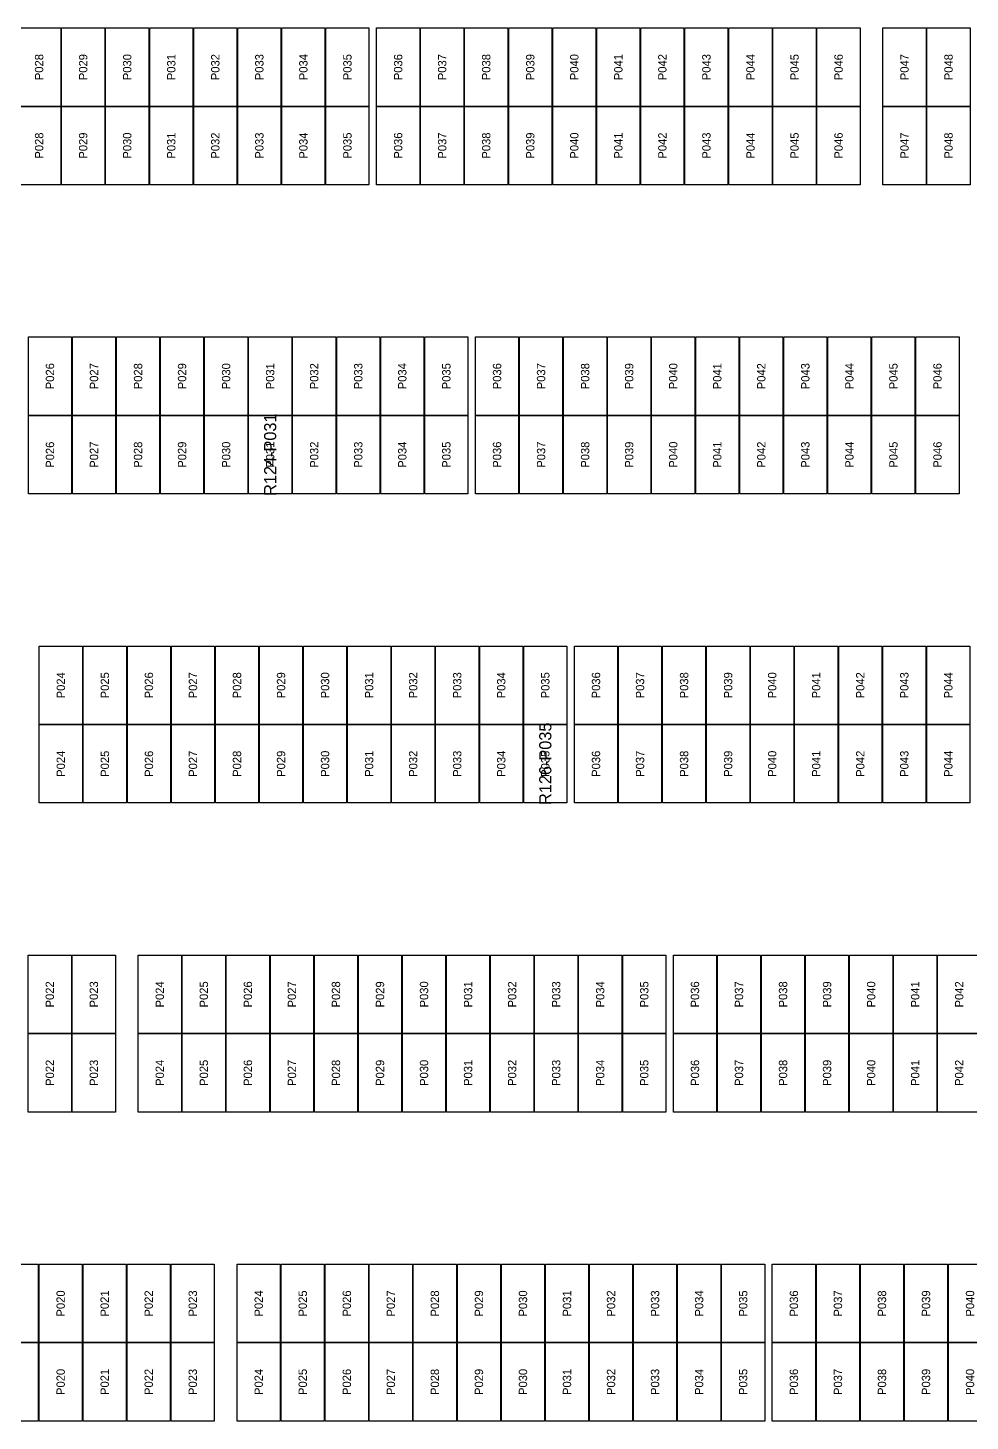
# Model space of a CAD drawing. Extents: x 296295 to 296770, y 651564 to 652121.
# Drawn here: x 296588.35 to 296613.13, y 651596.62 to 651633.25 of the extents above; entities that cross this region are included whole.
import ezdxf
from ezdxf.enums import TextEntityAlignment as Align

# ---------------------------------------------------------------- set-up
doc = ezdxf.new("R2010")
doc.units = 0

msp = doc.modelspace()

# ---------------------------------------------------------------- linework, layer by layer
at = {"layer": 'DEFECTIVE_PANELS'}
for points in [[(296594.156, 651623.062), (296595.29, 651623.062), (296595.29, 651620.999), (296594.156, 651620.999)], [(296601.39, 651614.936), (296602.524, 651614.936), (296602.524, 651612.873), (296601.39, 651612.873)]]:
    msp.add_lwpolyline(points, close=True, dxfattribs=at)
at = {"layer": 'PANELS_MASTER'}
for points in [[(296588.081, 651633.251), (296589.215, 651633.251), (296589.215, 651631.188), (296588.081, 651631.188)], [(296589.239, 651633.251), (296590.373, 651633.251), (296590.373, 651631.188), (296589.239, 651631.188)], [(296590.397, 651633.251), (296591.531, 651633.251), (296591.531, 651631.188), (296590.397, 651631.188)], [(296591.555, 651633.251), (296592.689, 651633.251), (296592.689, 651631.188), (296591.555, 651631.188)], [(296592.713, 651633.251), (296593.847, 651633.251), (296593.847, 651631.188), (296592.713, 651631.188)], [(296593.871, 651633.251), (296595.005, 651633.251), (296595.005, 651631.188), (296593.871, 651631.188)], [(296595.029, 651633.251), (296596.163, 651633.251), (296596.163, 651631.188), (296595.029, 651631.188)], [(296596.187, 651633.251), (296597.321, 651633.251), (296597.321, 651631.188), (296596.187, 651631.188)], [(296597.521, 651633.251), (296598.655, 651633.251), (296598.655, 651631.188), (296597.521, 651631.188)], [(296598.679, 651633.251), (296599.813, 651633.251), (296599.813, 651631.188), (296598.679, 651631.188)], [(296599.837, 651633.251), (296600.971, 651633.251), (296600.971, 651631.188), (296599.837, 651631.188)], [(296600.995, 651633.251), (296602.129, 651633.251), (296602.129, 651631.188), (296600.995, 651631.188)], [(296602.153, 651633.251), (296603.287, 651633.251), (296603.287, 651631.188), (296602.153, 651631.188)], [(296603.311, 651633.251), (296604.445, 651633.251), (296604.445, 651631.188), (296603.311, 651631.188)], [(296604.469, 651633.251), (296605.603, 651633.251), (296605.603, 651631.188), (296604.469, 651631.188)], [(296605.627, 651633.251), (296606.761, 651633.251), (296606.761, 651631.188), (296605.627, 651631.188)], [(296606.785, 651633.251), (296607.919, 651633.251), (296607.919, 651631.188), (296606.785, 651631.188)], [(296607.943, 651633.251), (296609.077, 651633.251), (296609.077, 651631.188), (296607.943, 651631.188)], [(296609.101, 651633.251), (296610.235, 651633.251), (296610.235, 651631.188), (296609.101, 651631.188)], [(296610.835, 651633.251), (296611.969, 651633.251), (296611.969, 651631.188), (296610.835, 651631.188)], [(296611.993, 651633.251), (296613.127, 651633.251), (296613.127, 651631.188), (296611.993, 651631.188)], [(296588.081, 651631.188), (296589.215, 651631.188), (296589.215, 651629.125), (296588.081, 651629.125)], [(296589.239, 651631.188), (296590.373, 651631.188), (296590.373, 651629.125), (296589.239, 651629.125)], [(296590.397, 651631.188), (296591.531, 651631.188), (296591.531, 651629.125), (296590.397, 651629.125)], [(296591.555, 651631.188), (296592.689, 651631.188), (296592.689, 651629.125), (296591.555, 651629.125)], [(296592.713, 651631.188), (296593.847, 651631.188), (296593.847, 651629.125), (296592.713, 651629.125)], [(296593.871, 651631.188), (296595.005, 651631.188), (296595.005, 651629.125), (296593.871, 651629.125)], [(296595.029, 651631.188), (296596.163, 651631.188), (296596.163, 651629.125), (296595.029, 651629.125)], [(296596.187, 651631.188), (296597.321, 651631.188), (296597.321, 651629.125), (296596.187, 651629.125)], [(296597.521, 651631.188), (296598.655, 651631.188), (296598.655, 651629.125), (296597.521, 651629.125)], [(296598.679, 651631.188), (296599.813, 651631.188), (296599.813, 651629.125), (296598.679, 651629.125)], [(296599.837, 651631.188), (296600.971, 651631.188), (296600.971, 651629.125), (296599.837, 651629.125)], [(296600.995, 651631.188), (296602.129, 651631.188), (296602.129, 651629.125), (296600.995, 651629.125)], [(296602.153, 651631.188), (296603.287, 651631.188), (296603.287, 651629.125), (296602.153, 651629.125)], [(296603.311, 651631.188), (296604.445, 651631.188), (296604.445, 651629.125), (296603.311, 651629.125)], [(296604.469, 651631.188), (296605.603, 651631.188), (296605.603, 651629.125), (296604.469, 651629.125)], [(296605.627, 651631.188), (296606.761, 651631.188), (296606.761, 651629.125), (296605.627, 651629.125)], [(296606.785, 651631.188), (296607.919, 651631.188), (296607.919, 651629.125), (296606.785, 651629.125)], [(296607.943, 651631.188), (296609.077, 651631.188), (296609.077, 651629.125), (296607.943, 651629.125)], [(296609.101, 651631.188), (296610.235, 651631.188), (296610.235, 651629.125), (296609.101, 651629.125)], [(296610.835, 651631.188), (296611.969, 651631.188), (296611.969, 651629.125), (296610.835, 651629.125)], [(296611.993, 651631.188), (296613.127, 651631.188), (296613.127, 651629.125), (296611.993, 651629.125)], [(296588.366, 651625.125), (296589.5, 651625.125), (296589.5, 651623.062), (296588.366, 651623.062)], [(296589.524, 651625.125), (296590.658, 651625.125), (296590.658, 651623.062), (296589.524, 651623.062)], [(296590.682, 651625.125), (296591.816, 651625.125), (296591.816, 651623.062), (296590.682, 651623.062)], [(296591.84, 651625.125), (296592.974, 651625.125), (296592.974, 651623.062), (296591.84, 651623.062)], [(296592.998, 651625.125), (296594.132, 651625.125), (296594.132, 651623.062), (296592.998, 651623.062)], [(296594.156, 651625.125), (296595.29, 651625.125), (296595.29, 651623.062), (296594.156, 651623.062)], [(296595.314, 651625.125), (296596.448, 651625.125), (296596.448, 651623.062), (296595.314, 651623.062)], [(296596.472, 651625.125), (296597.606, 651625.125), (296597.606, 651623.062), (296596.472, 651623.062)], [(296597.63, 651625.125), (296598.764, 651625.125), (296598.764, 651623.062), (296597.63, 651623.062)], [(296598.788, 651625.125), (296599.922, 651625.125), (296599.922, 651623.062), (296598.788, 651623.062)], [(296600.122, 651625.125), (296601.256, 651625.125), (296601.256, 651623.062), (296600.122, 651623.062)], [(296601.28, 651625.125), (296602.414, 651625.125), (296602.414, 651623.062), (296601.28, 651623.062)], [(296602.438, 651625.125), (296603.572, 651625.125), (296603.572, 651623.062), (296602.438, 651623.062)], [(296603.596, 651625.125), (296604.73, 651625.125), (296604.73, 651623.062), (296603.596, 651623.062)], [(296604.754, 651625.125), (296605.888, 651625.125), (296605.888, 651623.062), (296604.754, 651623.062)], [(296605.912, 651625.125), (296607.046, 651625.125), (296607.046, 651623.062), (296605.912, 651623.062)], [(296607.07, 651625.125), (296608.204, 651625.125), (296608.204, 651623.062), (296607.07, 651623.062)], [(296608.228, 651625.125), (296609.362, 651625.125), (296609.362, 651623.062), (296608.228, 651623.062)], [(296609.386, 651625.125), (296610.52, 651625.125), (296610.52, 651623.062), (296609.386, 651623.062)], [(296610.544, 651625.125), (296611.678, 651625.125), (296611.678, 651623.062), (296610.544, 651623.062)], [(296611.702, 651625.125), (296612.836, 651625.125), (296612.836, 651623.062), (296611.702, 651623.062)], [(296588.366, 651623.062), (296589.5, 651623.062), (296589.5, 651620.999), (296588.366, 651620.999)], [(296589.524, 651623.062), (296590.658, 651623.062), (296590.658, 651620.999), (296589.524, 651620.999)], [(296590.682, 651623.062), (296591.816, 651623.062), (296591.816, 651620.999), (296590.682, 651620.999)], [(296591.84, 651623.062), (296592.974, 651623.062), (296592.974, 651620.999), (296591.84, 651620.999)], [(296592.998, 651623.062), (296594.132, 651623.062), (296594.132, 651620.999), (296592.998, 651620.999)], [(296595.314, 651623.062), (296596.448, 651623.062), (296596.448, 651620.999), (296595.314, 651620.999)], [(296596.472, 651623.062), (296597.606, 651623.062), (296597.606, 651620.999), (296596.472, 651620.999)], [(296597.63, 651623.062), (296598.764, 651623.062), (296598.764, 651620.999), (296597.63, 651620.999)], [(296598.788, 651623.062), (296599.922, 651623.062), (296599.922, 651620.999), (296598.788, 651620.999)], [(296600.122, 651623.062), (296601.256, 651623.062), (296601.256, 651620.999), (296600.122, 651620.999)], [(296601.28, 651623.062), (296602.414, 651623.062), (296602.414, 651620.999), (296601.28, 651620.999)], [(296602.438, 651623.062), (296603.572, 651623.062), (296603.572, 651620.999), (296602.438, 651620.999)], [(296603.596, 651623.062), (296604.73, 651623.062), (296604.73, 651620.999), (296603.596, 651620.999)], [(296604.754, 651623.062), (296605.888, 651623.062), (296605.888, 651620.999), (296604.754, 651620.999)], [(296605.912, 651623.062), (296607.046, 651623.062), (296607.046, 651620.999), (296605.912, 651620.999)], [(296607.07, 651623.062), (296608.204, 651623.062), (296608.204, 651620.999), (296607.07, 651620.999)], [(296608.228, 651623.062), (296609.362, 651623.062), (296609.362, 651620.999), (296608.228, 651620.999)], [(296609.386, 651623.062), (296610.52, 651623.062), (296610.52, 651620.999), (296609.386, 651620.999)], [(296610.544, 651623.062), (296611.678, 651623.062), (296611.678, 651620.999), (296610.544, 651620.999)], [(296611.702, 651623.062), (296612.836, 651623.062), (296612.836, 651620.999), (296611.702, 651620.999)], [(296588.652, 651616.999), (296589.786, 651616.999), (296589.786, 651614.936), (296588.652, 651614.936)], [(296589.81, 651616.999), (296590.944, 651616.999), (296590.944, 651614.936), (296589.81, 651614.936)], [(296590.968, 651616.999), (296592.102, 651616.999), (296592.102, 651614.936), (296590.968, 651614.936)], [(296592.126, 651616.999), (296593.26, 651616.999), (296593.26, 651614.936), (296592.126, 651614.936)], [(296593.284, 651616.999), (296594.418, 651616.999), (296594.418, 651614.936), (296593.284, 651614.936)], [(296594.442, 651616.999), (296595.576, 651616.999), (296595.576, 651614.936), (296594.442, 651614.936)], [(296595.6, 651616.999), (296596.734, 651616.999), (296596.734, 651614.936), (296595.6, 651614.936)], [(296596.758, 651616.999), (296597.892, 651616.999), (296597.892, 651614.936), (296596.758, 651614.936)], [(296597.916, 651616.999), (296599.05, 651616.999), (296599.05, 651614.936), (296597.916, 651614.936)], [(296599.074, 651616.999), (296600.208, 651616.999), (296600.208, 651614.936), (296599.074, 651614.936)], [(296600.232, 651616.999), (296601.366, 651616.999), (296601.366, 651614.936), (296600.232, 651614.936)], [(296601.39, 651616.999), (296602.524, 651616.999), (296602.524, 651614.936), (296601.39, 651614.936)], [(296602.724, 651616.999), (296603.858, 651616.999), (296603.858, 651614.936), (296602.724, 651614.936)], [(296603.882, 651616.999), (296605.016, 651616.999), (296605.016, 651614.936), (296603.882, 651614.936)], [(296605.04, 651616.999), (296606.174, 651616.999), (296606.174, 651614.936), (296605.04, 651614.936)], [(296606.198, 651616.999), (296607.332, 651616.999), (296607.332, 651614.936), (296606.198, 651614.936)], [(296607.356, 651616.999), (296608.49, 651616.999), (296608.49, 651614.936), (296607.356, 651614.936)], [(296608.514, 651616.999), (296609.648, 651616.999), (296609.648, 651614.936), (296608.514, 651614.936)], [(296609.672, 651616.999), (296610.806, 651616.999), (296610.806, 651614.936), (296609.672, 651614.936)], [(296610.83, 651616.999), (296611.964, 651616.999), (296611.964, 651614.936), (296610.83, 651614.936)], [(296611.988, 651616.999), (296613.122, 651616.999), (296613.122, 651614.936), (296611.988, 651614.936)], [(296588.652, 651614.936), (296589.786, 651614.936), (296589.786, 651612.873), (296588.652, 651612.873)], [(296589.81, 651614.936), (296590.944, 651614.936), (296590.944, 651612.873), (296589.81, 651612.873)], [(296590.968, 651614.936), (296592.102, 651614.936), (296592.102, 651612.873), (296590.968, 651612.873)], [(296592.126, 651614.936), (296593.26, 651614.936), (296593.26, 651612.873), (296592.126, 651612.873)], [(296593.284, 651614.936), (296594.418, 651614.936), (296594.418, 651612.873), (296593.284, 651612.873)], [(296594.442, 651614.936), (296595.576, 651614.936), (296595.576, 651612.873), (296594.442, 651612.873)], [(296595.6, 651614.936), (296596.734, 651614.936), (296596.734, 651612.873), (296595.6, 651612.873)], [(296596.758, 651614.936), (296597.892, 651614.936), (296597.892, 651612.873), (296596.758, 651612.873)], [(296597.916, 651614.936), (296599.05, 651614.936), (296599.05, 651612.873), (296597.916, 651612.873)], [(296599.074, 651614.936), (296600.208, 651614.936), (296600.208, 651612.873), (296599.074, 651612.873)], [(296600.232, 651614.936), (296601.366, 651614.936), (296601.366, 651612.873), (296600.232, 651612.873)], [(296602.724, 651614.936), (296603.858, 651614.936), (296603.858, 651612.873), (296602.724, 651612.873)], [(296603.882, 651614.936), (296605.016, 651614.936), (296605.016, 651612.873), (296603.882, 651612.873)], [(296605.04, 651614.936), (296606.174, 651614.936), (296606.174, 651612.873), (296605.04, 651612.873)], [(296606.198, 651614.936), (296607.332, 651614.936), (296607.332, 651612.873), (296606.198, 651612.873)], [(296607.356, 651614.936), (296608.49, 651614.936), (296608.49, 651612.873), (296607.356, 651612.873)], [(296608.514, 651614.936), (296609.648, 651614.936), (296609.648, 651612.873), (296608.514, 651612.873)], [(296609.672, 651614.936), (296610.806, 651614.936), (296610.806, 651612.873), (296609.672, 651612.873)], [(296610.83, 651614.936), (296611.964, 651614.936), (296611.964, 651612.873), (296610.83, 651612.873)], [(296611.988, 651614.936), (296613.122, 651614.936), (296613.122, 651612.873), (296611.988, 651612.873)], [(296588.362, 651608.873), (296589.496, 651608.873), (296589.496, 651606.81), (296588.362, 651606.81)], [(296589.52, 651608.873), (296590.654, 651608.873), (296590.654, 651606.81), (296589.52, 651606.81)], [(296591.254, 651608.873), (296592.388, 651608.873), (296592.388, 651606.81), (296591.254, 651606.81)], [(296592.412, 651608.873), (296593.546, 651608.873), (296593.546, 651606.81), (296592.412, 651606.81)], [(296593.57, 651608.873), (296594.704, 651608.873), (296594.704, 651606.81), (296593.57, 651606.81)], [(296594.728, 651608.873), (296595.862, 651608.873), (296595.862, 651606.81), (296594.728, 651606.81)], [(296595.886, 651608.873), (296597.02, 651608.873), (296597.02, 651606.81), (296595.886, 651606.81)], [(296597.044, 651608.873), (296598.178, 651608.873), (296598.178, 651606.81), (296597.044, 651606.81)], [(296598.202, 651608.873), (296599.336, 651608.873), (296599.336, 651606.81), (296598.202, 651606.81)], [(296599.36, 651608.873), (296600.494, 651608.873), (296600.494, 651606.81), (296599.36, 651606.81)], [(296600.518, 651608.873), (296601.652, 651608.873), (296601.652, 651606.81), (296600.518, 651606.81)], [(296601.676, 651608.873), (296602.81, 651608.873), (296602.81, 651606.81), (296601.676, 651606.81)], [(296602.834, 651608.873), (296603.968, 651608.873), (296603.968, 651606.81), (296602.834, 651606.81)], [(296603.992, 651608.873), (296605.126, 651608.873), (296605.126, 651606.81), (296603.992, 651606.81)], [(296605.326, 651608.873), (296606.46, 651608.873), (296606.46, 651606.81), (296605.326, 651606.81)], [(296606.484, 651608.873), (296607.618, 651608.873), (296607.618, 651606.81), (296606.484, 651606.81)], [(296607.642, 651608.873), (296608.776, 651608.873), (296608.776, 651606.81), (296607.642, 651606.81)], [(296608.8, 651608.873), (296609.934, 651608.873), (296609.934, 651606.81), (296608.8, 651606.81)], [(296609.958, 651608.873), (296611.092, 651608.873), (296611.092, 651606.81), (296609.958, 651606.81)], [(296611.116, 651608.873), (296612.25, 651608.873), (296612.25, 651606.81), (296611.116, 651606.81)], [(296612.274, 651608.873), (296613.408, 651608.873), (296613.408, 651606.81), (296612.274, 651606.81)], [(296588.362, 651606.81), (296589.496, 651606.81), (296589.496, 651604.747), (296588.362, 651604.747)], [(296589.52, 651606.81), (296590.654, 651606.81), (296590.654, 651604.747), (296589.52, 651604.747)], [(296591.254, 651606.81), (296592.388, 651606.81), (296592.388, 651604.747), (296591.254, 651604.747)], [(296592.412, 651606.81), (296593.546, 651606.81), (296593.546, 651604.747), (296592.412, 651604.747)], [(296593.57, 651606.81), (296594.704, 651606.81), (296594.704, 651604.747), (296593.57, 651604.747)], [(296594.728, 651606.81), (296595.862, 651606.81), (296595.862, 651604.747), (296594.728, 651604.747)], [(296595.886, 651606.81), (296597.02, 651606.81), (296597.02, 651604.747), (296595.886, 651604.747)], [(296597.044, 651606.81), (296598.178, 651606.81), (296598.178, 651604.747), (296597.044, 651604.747)], [(296598.202, 651606.81), (296599.336, 651606.81), (296599.336, 651604.747), (296598.202, 651604.747)], [(296599.36, 651606.81), (296600.494, 651606.81), (296600.494, 651604.747), (296599.36, 651604.747)], [(296600.518, 651606.81), (296601.652, 651606.81), (296601.652, 651604.747), (296600.518, 651604.747)], [(296601.676, 651606.81), (296602.81, 651606.81), (296602.81, 651604.747), (296601.676, 651604.747)], [(296602.834, 651606.81), (296603.968, 651606.81), (296603.968, 651604.747), (296602.834, 651604.747)], [(296603.992, 651606.81), (296605.126, 651606.81), (296605.126, 651604.747), (296603.992, 651604.747)], [(296605.326, 651606.81), (296606.46, 651606.81), (296606.46, 651604.747), (296605.326, 651604.747)], [(296606.484, 651606.81), (296607.618, 651606.81), (296607.618, 651604.747), (296606.484, 651604.747)], [(296607.642, 651606.81), (296608.776, 651606.81), (296608.776, 651604.747), (296607.642, 651604.747)], [(296608.8, 651606.81), (296609.934, 651606.81), (296609.934, 651604.747), (296608.8, 651604.747)], [(296609.958, 651606.81), (296611.092, 651606.81), (296611.092, 651604.747), (296609.958, 651604.747)], [(296611.116, 651606.81), (296612.25, 651606.81), (296612.25, 651604.747), (296611.116, 651604.747)], [(296612.274, 651606.81), (296613.408, 651606.81), (296613.408, 651604.747), (296612.274, 651604.747)], [(296587.489, 651600.747), (296588.623, 651600.747), (296588.623, 651598.684), (296587.489, 651598.684)], [(296588.647, 651600.747), (296589.781, 651600.747), (296589.781, 651598.684), (296588.647, 651598.684)], [(296589.805, 651600.747), (296590.939, 651600.747), (296590.939, 651598.684), (296589.805, 651598.684)], [(296590.963, 651600.747), (296592.097, 651600.747), (296592.097, 651598.684), (296590.963, 651598.684)], [(296592.121, 651600.747), (296593.255, 651600.747), (296593.255, 651598.684), (296592.121, 651598.684)], [(296593.855, 651600.747), (296594.989, 651600.747), (296594.989, 651598.684), (296593.855, 651598.684)], [(296595.013, 651600.747), (296596.147, 651600.747), (296596.147, 651598.684), (296595.013, 651598.684)], [(296596.171, 651600.747), (296597.305, 651600.747), (296597.305, 651598.684), (296596.171, 651598.684)], [(296597.329, 651600.747), (296598.463, 651600.747), (296598.463, 651598.684), (296597.329, 651598.684)], [(296598.487, 651600.747), (296599.621, 651600.747), (296599.621, 651598.684), (296598.487, 651598.684)], [(296599.645, 651600.747), (296600.779, 651600.747), (296600.779, 651598.684), (296599.645, 651598.684)], [(296600.803, 651600.747), (296601.937, 651600.747), (296601.937, 651598.684), (296600.803, 651598.684)], [(296601.961, 651600.747), (296603.095, 651600.747), (296603.095, 651598.684), (296601.961, 651598.684)], [(296603.119, 651600.747), (296604.253, 651600.747), (296604.253, 651598.684), (296603.119, 651598.684)], [(296604.277, 651600.747), (296605.411, 651600.747), (296605.411, 651598.684), (296604.277, 651598.684)], [(296605.435, 651600.747), (296606.569, 651600.747), (296606.569, 651598.684), (296605.435, 651598.684)], [(296606.593, 651600.747), (296607.727, 651600.747), (296607.727, 651598.684), (296606.593, 651598.684)], [(296607.927, 651600.747), (296609.061, 651600.747), (296609.061, 651598.684), (296607.927, 651598.684)], [(296609.085, 651600.747), (296610.219, 651600.747), (296610.219, 651598.684), (296609.085, 651598.684)], [(296610.243, 651600.747), (296611.377, 651600.747), (296611.377, 651598.684), (296610.243, 651598.684)], [(296611.401, 651600.747), (296612.535, 651600.747), (296612.535, 651598.684), (296611.401, 651598.684)], [(296612.559, 651600.747), (296613.693, 651600.747), (296613.693, 651598.684), (296612.559, 651598.684)], [(296587.489, 651598.684), (296588.623, 651598.684), (296588.623, 651596.621), (296587.489, 651596.621)], [(296588.647, 651598.684), (296589.781, 651598.684), (296589.781, 651596.621), (296588.647, 651596.621)], [(296589.805, 651598.684), (296590.939, 651598.684), (296590.939, 651596.621), (296589.805, 651596.621)], [(296590.963, 651598.684), (296592.097, 651598.684), (296592.097, 651596.621), (296590.963, 651596.621)], [(296592.121, 651598.684), (296593.255, 651598.684), (296593.255, 651596.621), (296592.121, 651596.621)], [(296593.855, 651598.684), (296594.989, 651598.684), (296594.989, 651596.621), (296593.855, 651596.621)], [(296595.013, 651598.684), (296596.147, 651598.684), (296596.147, 651596.621), (296595.013, 651596.621)], [(296596.171, 651598.684), (296597.305, 651598.684), (296597.305, 651596.621), (296596.171, 651596.621)], [(296597.329, 651598.684), (296598.463, 651598.684), (296598.463, 651596.621), (296597.329, 651596.621)], [(296598.487, 651598.684), (296599.621, 651598.684), (296599.621, 651596.621), (296598.487, 651596.621)], [(296599.645, 651598.684), (296600.779, 651598.684), (296600.779, 651596.621), (296599.645, 651596.621)], [(296600.803, 651598.684), (296601.937, 651598.684), (296601.937, 651596.621), (296600.803, 651596.621)], [(296601.961, 651598.684), (296603.095, 651598.684), (296603.095, 651596.621), (296601.961, 651596.621)], [(296603.119, 651598.684), (296604.253, 651598.684), (296604.253, 651596.621), (296603.119, 651596.621)], [(296604.277, 651598.684), (296605.411, 651598.684), (296605.411, 651596.621), (296604.277, 651596.621)], [(296605.435, 651598.684), (296606.569, 651598.684), (296606.569, 651596.621), (296605.435, 651596.621)], [(296606.593, 651598.684), (296607.727, 651598.684), (296607.727, 651596.621), (296606.593, 651596.621)], [(296607.927, 651598.684), (296609.061, 651598.684), (296609.061, 651596.621), (296607.927, 651596.621)], [(296609.085, 651598.684), (296610.219, 651598.684), (296610.219, 651596.621), (296609.085, 651596.621)], [(296610.243, 651598.684), (296611.377, 651598.684), (296611.377, 651596.621), (296610.243, 651596.621)], [(296611.401, 651598.684), (296612.535, 651598.684), (296612.535, 651596.621), (296611.401, 651596.621)], [(296612.559, 651598.684), (296613.693, 651598.684), (296613.693, 651596.621), (296612.559, 651596.621)]]:
    msp.add_lwpolyline(points, close=True, dxfattribs=at)

# ---------------------------------------------------------------- texts
at = {"layer": 'DEFECT_LABELS'}
for s, p in [('R124-P031', (296594.723, 651622.03)), ('R126-P035', (296601.957, 651613.904))]:
    msp.add_text(s, height=0.32, rotation=90, dxfattribs=at).set_placement(p, align=Align.MIDDLE_CENTER)
at = {"layer": 'PANEL_POSITION'}
for s, p in [('P028', (296588.648, 651632.219)), ('P029', (296589.806, 651632.219)), ('P030', (296590.964, 651632.219)), ('P031', (296592.122, 651632.219)), ('P032', (296593.28, 651632.219)), ('P033', (296594.438, 651632.219)), ('P034', (296595.596, 651632.219)), ('P035', (296596.754, 651632.219)), ('P036', (296598.088, 651632.219)), ('P037', (296599.246, 651632.219)), ('P038', (296600.404, 651632.219)), ('P039', (296601.562, 651632.219)), ('P040', (296602.72, 651632.219)), ('P041', (296603.878, 651632.219)), ('P042', (296605.036, 651632.219)), ('P043', (296606.194, 651632.219)), ('P044', (296607.352, 651632.219)), ('P045', (296608.51, 651632.219)), ('P046', (296609.668, 651632.219)), ('P047', (296611.402, 651632.219)), ('P048', (296612.56, 651632.219)), ('P028', (296588.648, 651630.156)), ('P029', (296589.806, 651630.156)), ('P030', (296590.964, 651630.156)), ('P031', (296592.122, 651630.156)), ('P032', (296593.28, 651630.156)), ('P033', (296594.438, 651630.156)), ('P034', (296595.596, 651630.156)), ('P035', (296596.754, 651630.156)), ('P036', (296598.088, 651630.156)), ('P037', (296599.246, 651630.156)), ('P038', (296600.404, 651630.156)), ('P039', (296601.562, 651630.156)), ('P040', (296602.72, 651630.156)), ('P041', (296603.878, 651630.156)), ('P042', (296605.036, 651630.156)), ('P043', (296606.194, 651630.156)), ('P044', (296607.352, 651630.156)), ('P045', (296608.51, 651630.156)), ('P046', (296609.668, 651630.156)), ('P047', (296611.402, 651630.156)), ('P048', (296612.56, 651630.156)), ('P026', (296588.933, 651624.093)), ('P027', (296590.091, 651624.093)), ('P028', (296591.249, 651624.093)), ('P029', (296592.407, 651624.093)), ('P030', (296593.565, 651624.093)), ('P031', (296594.723, 651624.093)), ('P032', (296595.881, 651624.093)), ('P033', (296597.039, 651624.093)), ('P034', (296598.197, 651624.093)), ('P035', (296599.355, 651624.093)), ('P036', (296600.689, 651624.093)), ('P037', (296601.847, 651624.093)), ('P038', (296603.005, 651624.093)), ('P039', (296604.163, 651624.093)), ('P040', (296605.321, 651624.093)), ('P041', (296606.479, 651624.093)), ('P042', (296607.637, 651624.093)), ('P043', (296608.795, 651624.093)), ('P044', (296609.953, 651624.093)), ('P045', (296611.111, 651624.093)), ('P046', (296612.269, 651624.093)), ('P026', (296588.933, 651622.03)), ('P027', (296590.091, 651622.03)), ('P028', (296591.249, 651622.03)), ('P029', (296592.407, 651622.03)), ('P030', (296593.565, 651622.03)), ('P031', (296594.723, 651622.03)), ('P032', (296595.881, 651622.03)), ('P033', (296597.039, 651622.03)), ('P034', (296598.197, 651622.03)), ('P035', (296599.355, 651622.03)), ('P036', (296600.689, 651622.03)), ('P037', (296601.847, 651622.03)), ('P038', (296603.005, 651622.03)), ('P039', (296604.163, 651622.03)), ('P040', (296605.321, 651622.03)), ('P041', (296606.479, 651622.03)), ('P042', (296607.637, 651622.03)), ('P043', (296608.795, 651622.03)), ('P044', (296609.953, 651622.03)), ('P045', (296611.111, 651622.03)), ('P046', (296612.269, 651622.03)), ('P024', (296589.219, 651615.967)), ('P025', (296590.377, 651615.967)), ('P026', (296591.535, 651615.967)), ('P027', (296592.693, 651615.967)), ('P028', (296593.851, 651615.967)), ('P029', (296595.009, 651615.967)), ('P030', (296596.167, 651615.967)), ('P031', (296597.325, 651615.967)), ('P032', (296598.483, 651615.967)), ('P033', (296599.641, 651615.967)), ('P034', (296600.799, 651615.967)), ('P035', (296601.957, 651615.967)), ('P036', (296603.291, 651615.967)), ('P037', (296604.449, 651615.967)), ('P038', (296605.607, 651615.967)), ('P039', (296606.765, 651615.967)), ('P040', (296607.923, 651615.967)), ('P041', (296609.081, 651615.967)), ('P042', (296610.239, 651615.967)), ('P043', (296611.397, 651615.967)), ('P044', (296612.555, 651615.967)), ('P024', (296589.219, 651613.904)), ('P025', (296590.377, 651613.904)), ('P026', (296591.535, 651613.904)), ('P027', (296592.693, 651613.904)), ('P028', (296593.851, 651613.904)), ('P029', (296595.009, 651613.904)), ('P030', (296596.167, 651613.904)), ('P031', (296597.325, 651613.904)), ('P032', (296598.483, 651613.904)), ('P033', (296599.641, 651613.904)), ('P034', (296600.799, 651613.904)), ('P035', (296601.957, 651613.904)), ('P036', (296603.291, 651613.904)), ('P037', (296604.449, 651613.904)), ('P038', (296605.607, 651613.904)), ('P039', (296606.765, 651613.904)), ('P040', (296607.923, 651613.904)), ('P041', (296609.081, 651613.904)), ('P042', (296610.239, 651613.904)), ('P043', (296611.397, 651613.904)), ('P044', (296612.555, 651613.904)), ('P022', (296588.929, 651607.841)), ('P023', (296590.087, 651607.841)), ('P024', (296591.821, 651607.841)), ('P025', (296592.979, 651607.841)), ('P026', (296594.137, 651607.841)), ('P027', (296595.295, 651607.841)), ('P028', (296596.453, 651607.841)), ('P029', (296597.611, 651607.841)), ('P030', (296598.769, 651607.841)), ('P031', (296599.927, 651607.841)), ('P032', (296601.085, 651607.841)), ('P033', (296602.243, 651607.841)), ('P034', (296603.401, 651607.841)), ('P035', (296604.559, 651607.841)), ('P036', (296605.893, 651607.841)), ('P037', (296607.051, 651607.841)), ('P038', (296608.209, 651607.841)), ('P039', (296609.367, 651607.841)), ('P040', (296610.525, 651607.841)), ('P041', (296611.683, 651607.841)), ('P042', (296612.841, 651607.841)), ('P022', (296588.929, 651605.778)), ('P023', (296590.087, 651605.778)), ('P024', (296591.821, 651605.778)), ('P025', (296592.979, 651605.778)), ('P026', (296594.137, 651605.778)), ('P027', (296595.295, 651605.778)), ('P028', (296596.453, 651605.778)), ('P029', (296597.611, 651605.778)), ('P030', (296598.769, 651605.778)), ('P031', (296599.927, 651605.778)), ('P032', (296601.085, 651605.778)), ('P033', (296602.243, 651605.778)), ('P034', (296603.401, 651605.778)), ('P035', (296604.559, 651605.778)), ('P036', (296605.893, 651605.778)), ('P037', (296607.051, 651605.778)), ('P038', (296608.209, 651605.778)), ('P039', (296609.367, 651605.778)), ('P040', (296610.525, 651605.778)), ('P041', (296611.683, 651605.778)), ('P042', (296612.841, 651605.778)), ('P020', (296589.214, 651599.715)), ('P021', (296590.372, 651599.715)), ('P022', (296591.53, 651599.715)), ('P023', (296592.688, 651599.715)), ('P024', (296594.422, 651599.715)), ('P025', (296595.58, 651599.715)), ('P026', (296596.738, 651599.715)), ('P027', (296597.896, 651599.715)), ('P028', (296599.054, 651599.715)), ('P029', (296600.212, 651599.715)), ('P030', (296601.37, 651599.715)), ('P031', (296602.528, 651599.715)), ('P032', (296603.686, 651599.715)), ('P033', (296604.844, 651599.715)), ('P034', (296606.002, 651599.715)), ('P035', (296607.16, 651599.715)), ('P036', (296608.494, 651599.715)), ('P037', (296609.652, 651599.715)), ('P038', (296610.81, 651599.715)), ('P039', (296611.968, 651599.715)), ('P040', (296613.126, 651599.715)), ('P020', (296589.214, 651597.652)), ('P021', (296590.372, 651597.652)), ('P022', (296591.53, 651597.652)), ('P023', (296592.688, 651597.652)), ('P024', (296594.422, 651597.652)), ('P025', (296595.58, 651597.652)), ('P026', (296596.738, 651597.652)), ('P027', (296597.896, 651597.652)), ('P028', (296599.054, 651597.652)), ('P029', (296600.212, 651597.652)), ('P030', (296601.37, 651597.652)), ('P031', (296602.528, 651597.652)), ('P032', (296603.686, 651597.652)), ('P033', (296604.844, 651597.652)), ('P034', (296606.002, 651597.652)), ('P035', (296607.16, 651597.652)), ('P036', (296608.494, 651597.652)), ('P037', (296609.652, 651597.652)), ('P038', (296610.81, 651597.652)), ('P039', (296611.968, 651597.652)), ('P040', (296613.126, 651597.652))]:
    msp.add_text(s, height=0.22, rotation=90, dxfattribs=at).set_placement(p, align=Align.MIDDLE_CENTER)

doc.saveas('drawing.dxf')
